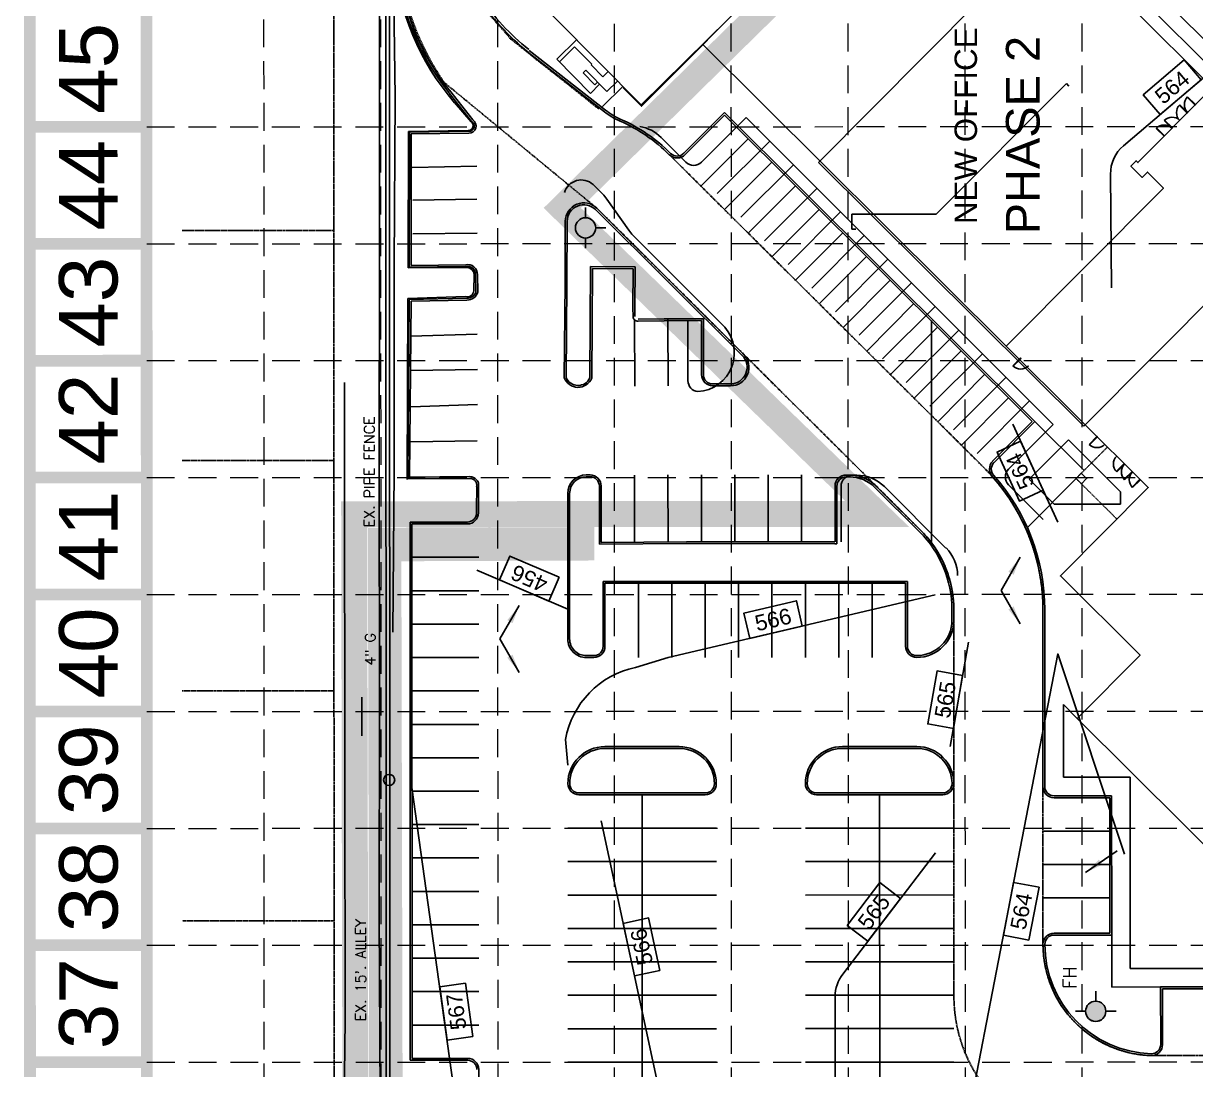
# Model space of a CAD drawing. Extents: x 4104 to 5368, y 3888 to 5908.
# Drawn here: x 4103.9 to 4419.7, y 5053.6 to 5335.4 of the extents above; entities that cross this region are included whole.
import ezdxf
from ezdxf.enums import TextEntityAlignment as Align

# ---------------------------------------------------------------- set-up
doc = ezdxf.new("R2010")
doc.units = 0
doc.header["$LTSCALE"] = 0.4
doc.header["$MEASUREMENT"] = 0
for name, pattern in [('DASHED', [0.75, 0.5, -0.25]), ('HIDDEN', [0.375, 0.25, -0.125]), ('MEDDASH', [1, 0.75, -0.25]), ('PHANTOM', [2.5, 1.25, -0.25, 0.25, -0.25, 0.25, -0.25])]:
    doc.linetypes.add(name, pattern=pattern)
doc.layers.get('0').update_dxf_attribs({"linetype": 'CONTINUOUS'})
for name, color, linetype in [('ADJOINERS', 7, 'PHANTOM'), ('BASE', 7, 'CONTINUOUS'), ('BLDG', 3, 'CONTINUOUS'), ('BLDGE', 6, 'CONTINUOUS'), ('BORDER', 4, 'CONTINUOUS'), ('BOUNDARY', 1, 'CONTINUOUS'), ('CANOPY', 5, 'HIDDEN'), ('COL', 7, 'CONTINUOUS'), ('DOOR', 2, 'CONTINUOUS'), ('ECURB', 5, 'CONTINUOUS'), ('EFNC', 2, 'FENCE'), ('EFNC2', 2, 'PIPEFENCE'), ('EGAS', 2, 'CONTINUOUS'), ('EUTIL', 2, 'CONTINUOUS'), ('FH', 7, 'CONTINUOUS'), ('FIGURE', 7, 'CONTINUOUS'), ('FIRELANE', 2, 'MEDDASH'), ('FLOW', 7, 'CONTINUOUS'), ('GRID', 254, 'HIDDEN'), ('LIMITS OF DISTURBANCE', 1, 'HIDDEN'), ('PC', 35, 'CONTINUOUS'), ('PCURB', 6, 'CONTINUOUS'), ('PHASE', 1, 'CONTINUOUS'), ('PHASE2', 5, 'CONTINUOUS'), ('PSW', 7, 'CONTINUOUS'), ('SAWCUT', 2, 'CONTINUOUS'), ('SILT FENCE', 200, 'CONTINUOUS'), ('STRIPE', 2, 'CONTINUOUS'), ('STRIPEE', 5, 'CONTINUOUS')]:
    doc.layers.add(name, color=color, linetype=linetype)
doc.styles.get("Standard").update_dxf_attribs({"font": 'ARIAL.TTF'})
doc.styles.add('TEXT100', font='simplex.shx', dxfattribs={"height": 1.76})
doc.styles.add('TEXT80', font='simplex.shx', dxfattribs={"height": 1.4})
doc.linetypes.add('FENCE', pattern='A,0.5,-0.2,["X",Standard,S=0.1,R=0,X=-0.1,Y=-0.05],-0.2', length=0.9)
doc.linetypes.add('PIPEFENCE', pattern='A,0.15,-0.0125,["///",Standard,S=0.03,R=0,X=0.0112,Y=-0.017],-0.13,0.025', length=0.3175)
doc.dimstyles.get("Standard").update_dxf_attribs({"dimtxt": 0.18, "dimasz": 0.18, "dimexe": 0.18, "dimexo": 0.0625, "dimgap": 0.09, "dimtad": 0, "dimtih": 1, "dimtoh": 1, "dimdec": 4, "dimzin": 0, "dimdsep": 46, "dimtxsty": 'Standard', "dimcen": 0.09, "dimadec": 0, "dimazin": 0, "dimtfac": 1, "dimtdec": 4, "dimtofl": 0, "dimtmove": 0, "dimatfit": 3, "dimfxl": 0, "dimtolj": 1, "dimtzin": 0, "dimarcsym": 0})

# ---------------------------------------------------------------- blocks, each defined once
blk = doc.blocks.new('FP')
at = {"linetype": 'Continuous'}
for p, q in [((0, 0.0547), (0, 0.1094)), ((-0.1094, 0), (-0.0547, 0)), ((0.0547, 0), (0.1094, 0))]:
    blk.add_line(p, q, dxfattribs=at)
blk.add_circle((0, 0), 0.0547, dxfattribs=at)
blk = doc.blocks.new('pdss02')
at = {"color": 0, "linetype": 'ByBlock'}
for p, q in [((0, 0.5), (0, 0)), ((0, 0), (0.03, 0)), ((0.03, 0.499), (0.03, 0)), ((0.97, 0.499), (0.97, 0)), ((0.97, 0), (1, 0)), ((1, 0.5), (1, 0))]:
    blk.add_line(p, q, dxfattribs=at)
for centre, start, end in [((0, 0), 0, 90), ((1, 0), 90, 180)]:
    blk.add_arc(centre, 0.5, start, end, dxfattribs=at)
blk = doc.blocks.new('pdss01')
at = {"color": 0, "linetype": 'ByBlock'}
for p, q in [((0, 0), (0, 1)), ((0, 0), (0.06, 0)), ((0.06, 0), (0.06, 1))]:
    blk.add_line(p, q, dxfattribs=at)
blk.add_arc((0, 0), 1, 0, 90, dxfattribs=at)

msp = doc.modelspace()

# ---------------------------------------------------------------- linework, layer by layer
at = {"layer": 'ADJOINERS', "color": 253}
for p, q in [((4187.6, 5015.63), (4187.44, 5723.64)), ((4187.54, 5279.63), (4146.67, 5279.62)), ((4187.55, 5217.63), (4146.68, 5217.62)), ((4187.57, 5155.63), (4146.7, 5155.62)), ((4187.58, 5093.63), (4146.71, 5093.62))]:
    msp.add_line(p, q, dxfattribs=at)
at = {"layer": 'BASE', "const_width": 3.15}
for points in [[(5365.93, 3890.34), (5365.48, 5906.33), (4105.48, 5906.05), (4105.93, 3890.05)], [(5334.43, 3921.76), (5334.05, 5874.92), (4136.97, 5874.61), (4137.37, 3921.89)]]:
    msp.add_lwpolyline(points, close=True, dxfattribs=at)
for points in [[(4137.11, 5307.56), (4105.61, 5307.55)], [(4137.12, 5276.06), (4105.62, 5276.05)], [(4137.13, 5244.56), (4105.63, 5244.55)], [(4137.13, 5213.06), (4105.63, 5213.05)], [(4137.14, 5181.56), (4105.64, 5181.55)], [(4137.15, 5150.06), (4105.65, 5150.05)], [(4137.15, 5118.56), (4105.65, 5118.55)], [(4137.16, 5087.06), (4105.66, 5087.05)], [(4137.17, 5055.56), (4105.67, 5055.55)]]:
    msp.add_lwpolyline(points, dxfattribs=at)
at = {"layer": 'BLDG', "color": 7}
for p, q in [((4384.15, 5362.91), (4426.22, 5321.07)), ((4286.88, 5329.83), (4368.66, 5248.47))]:
    msp.add_line(p, q, dxfattribs=at)
msp.add_lwpolyline([(4422.72, 5316.6), (4404.14, 5297.94), (4403.67, 5298.41), (4402.26, 5296.99), (4405.33, 5293.93), (4406.74, 5295.35), (4411.04, 5291.07), (4368.66, 5248.47), (4406.94, 5210.38), (4383.26, 5186.57), (4404.75, 5165.2), (4387.82, 5148.18), (4446.11, 5090.19)], dxfattribs=at)
at = {"layer": 'BLDGE', "color": 7, "flags": 128}
msp.add_lwpolyline([(4305.78, 5348.53), (4270.31, 5313.44), (4224.49, 5359.74)], dxfattribs=at)
at = {"layer": 'BORDER', "color": 7}
for p, q in [((4381.69, 5360.43), (4445.02, 5297.43)), ((4361.23, 5341.28), (4318.14, 5297.97)), ((4318.14, 5297.97), (4389.55, 5226.93)), ((4389.55, 5226.93), (4431.94, 5269.53))]:
    msp.add_line(p, q, dxfattribs=at)
msp.add_lwpolyline([(4378.71, 5421.24), (4378.84, 5367.49), (4383.8, 5362.56), (4364.75, 5343.43), (4359.67, 5348.47), (4359.67, 5349.06), (4306.05, 5348.92), (4270.44, 5313.12), (4265.44, 5318.09)], dxfattribs=at)
at = {"layer": 'BOUNDARY', "color": 7}
msp.add_line((4202.64, 4833.31), (4202.44, 5723.64), dxfattribs=at)
msp.add_circle((4202.43, 5131.61), 1.5, dxfattribs=at)
at = {"layer": 'CANOPY', "color": 7}
for q in [(4395.96, 5221.31), (4398.48, 5201.88)]:
    msp.add_line((4387.49, 5212.81), q, dxfattribs=at)
at = {"layer": 'COL'}
msp.add_lwpolyline([(4388.9, 5214.23), (4390.32, 5212.81), (4388.91, 5211.4), (4387.49, 5212.81)], close=True, dxfattribs=at)
at = {"layer": 'ECURB', "color": 7}
for p, q in [((4199.86, 5338.28), (4199.87, 5275.34)), ((4260.42, 5311.64), (4239.83, 5327.7)), ((4260.73, 5312.03), (4240.14, 5328.1)), ((4224.62, 5309.02), (4218.62, 5316.67)), ((4224.96, 5309.4), (4219.01, 5316.98)), ((4224.48, 5308.94), (4220.07, 5314.07)), ((4207.55, 5269.53), (4207.6, 5306.32)), ((4207.6, 5306.32), (4223.76, 5306.53)), ((4207.82, 5269.74), (4207.87, 5306.14)), ((4207.87, 5306.14), (4223.87, 5306.35)), ((4208.32, 5270.24), (4208.37, 5305.65)), ((4208.37, 5305.65), (4223.87, 5305.85)), ((4249.88, 5282.08), (4249.82, 5265.41)), ((4250.38, 5282.08), (4250.32, 5265.41)), ((4199.87, 5275.34), (4199.77, 5214.28)), ((4223.06, 5270.42), (4208.32, 5270.24)), ((4223.5, 5269.7), (4207.55, 5269.53)), ((4223.12, 5269.92), (4207.82, 5269.74)), ((4225.27, 5263.36), (4225.35, 5267.76)), ((4225.79, 5263.14), (4225.72, 5267.76)), ((4226.3, 5263.08), (4226.22, 5267.75)), ((4256.5, 5239.95), (4256.7, 5269.89)), ((4256.7, 5269.89), (4268.69, 5269.83)), ((4257, 5239.84), (4257.19, 5269.39)), ((4257.19, 5269.39), (4268.18, 5269.33)), ((4268.18, 5269.33), (4268.12, 5258.78)), ((4268.69, 5269.83), (4268.62, 5258.78)), ((4249.82, 5265.41), (4249.6, 5239.96)), ((4250.32, 5265.41), (4250.1, 5240.05)), ((4207.32, 5212.55), (4207.42, 5261.32)), ((4207.42, 5261.32), (4223.01, 5261.82)), ((4207.45, 5212.68), (4207.83, 5261.04)), ((4207.83, 5261.04), (4223.39, 5261.4)), ((4208.33, 5260.55), (4223.39, 5260.9)), ((4207.95, 5213.18), (4208.33, 5260.55)), ((4268.12, 5258.78), (4268.14, 5256.46)), ((4268.62, 5258.78), (4268.64, 5256.46)), ((4269.54, 5255.72), (4276.52, 5255.83)), ((4269.54, 5255.72), (4269.54, 5255.72)), ((4269.55, 5255.22), (4276.52, 5255.33)), ((4276.52, 5255.83), (4287.08, 5255.84)), ((4276.52, 5255.33), (4286.58, 5255.34)), ((4199.77, 5214.28), (4199.79, 5152.97)), ((4224.2, 5212.83), (4207.45, 5212.68)), ((4224.2, 5213.33), (4207.95, 5213.18)), ((4226, 5204.58), (4226.01, 5210.62)), ((4226.5, 5204.58), (4226.51, 5210.58)), ((4282.51, 5195.26), (4259.06, 5195.09)), ((4282.5, 5195.76), (4259.56, 5195.59)), ((4322.51, 5195.75), (4282.5, 5195.76)), ((4322.51, 5195.25), (4282.51, 5195.26)), ((4323.06, 5195.25), (4322.51, 5195.25)), ((4199.79, 5152.97), (4199.74, 5094.44)), ((4199.74, 5094.44), (4200.19, 5021.29))]:
    msp.add_line(p, q, dxfattribs=at)
msp.add_lwpolyline([(4180.06, 5005.91), (4180.06, 5005.91, 0.397194), (4189.97, 5015.13), (4189.97, 5015.13), (4190.61, 5066.97), (4190.47, 5132.02), (4190.45, 5158.8), (4190.4, 5194.23), (4190.41, 5238.69)], format="xyb", dxfattribs=at)
for centre, radius, start, end in [((4270.22, 5357.71), 66.49, 183.9195, 221.0272), ((4268.43, 5357.44), 64.36, 183.6039, 219.2973), ((4268.43, 5357.44), 63.86, 183.6177, 219.3019), ((4284.35, 5382.41), 70.53, 214.5791, 230.8665), ((4278.75, 5377.19), 62.27, 213.8292, 231.5546), ((4272.73, 5327.4), 20, 232.0372, 246.1925), ((4272.73, 5327.4), 19.5, 232.0372, 246.1925), ((4223.75, 5307.85), 1.31, 270.4723, 56.0293), ((4223.93, 5307.78), 1.92, 268.1003, 57.6699), ((4223.93, 5307.78), 1.42, 267.6691, 60.885), ((4223.58, 5267.83), 2.64, 358.3569, 101.2845), ((4223.58, 5267.83), 2.14, 358.0755, 102.4608), ((4223.25, 5267.6), 2.11, 4.2977, 83.3384), ((4223.48, 5263.55), 1.79, 254.5261, 354.0834), ((4223.5, 5263.79), 2.39, 267.553, 344.3635), ((4223.5, 5263.79), 2.89, 267.8972, 345.8723), ((4269.38, 5256.45), 1.24, 179.4403, 277.7435), ((4253.32, 5241.34), 3.97, 200.395, 337.8329), ((4253.32, 5241.34), 3.47, 201.8681, 336.2952), ((4224.19, 5210.98), 2.35, 350.1199, 89.6659), ((4224.19, 5210.98), 1.85, 348.865, 89.5579)]:
    msp.add_arc(centre, radius, start, end, dxfattribs=at)
at = {"layer": 'EFNC', "color": 253, "flags": 128}
msp.add_lwpolyline([(4203.44, 5171.45), (4203.44, 5171.45), (4203.78, 5214.93), (4203.76, 5270.23), (4204.09, 5315.67), (4203.54, 5354.45), (4203.77, 5403.13), (4203.74, 5454.31), (4204.29, 5490.36)], dxfattribs=at)
at = {"layer": 'EGAS', "color": 254}
msp.add_line((4201.65, 4808.92), (4201.44, 5723.64), dxfattribs=at)
at = {"layer": 'EUTIL', "color": 7}
for p, q in [((4247.58, 5325.75), (4252.91, 5331.02)), ((4248.28, 5325.04), (4252.4, 5329.12)), ((4252.4, 5329.12), (4257.04, 5324.43)), ((4256.65, 5316.58), (4247.58, 5325.75)), ((4257.04, 5324.43), (4256.83, 5324.22)), ((4256.83, 5324.22), (4260, 5321.02)), ((4255.41, 5322.81), (4254.7, 5322.11)), ((4254.7, 5322.11), (4257.86, 5318.91)), ((4261.11, 5317.05), (4255.41, 5322.81)), ((4261.42, 5322.42), (4260, 5321.02)), ((4259.14, 5319.04), (4256.65, 5316.58)), ((4257.86, 5318.91), (4258.58, 5319.61)), ((4259.91, 5313.05), (4265.34, 5318.46)), ((4263.95, 5319.86), (4261.11, 5317.05))]:
    msp.add_line(p, q, dxfattribs=at)
at = {"layer": 'FH', "color": 7, "const_width": 2.73, "flags": 128}
msp.add_lwpolyline([(4391.41, 5069.26, 1), (4394.15, 5069.27, 1)], format="xyb", close=True, dxfattribs=at)
at = {"layer": 'FH', "color": 7}
msp.add_circle((4392.78, 5069.27), 2.73, dxfattribs=at)
at = {"layer": 'FIGURE', "flags": 128}
msp.add_lwpolyline([(4273.39, 5255.8), (4273.39, 5255.8)], dxfattribs=at)
at = {"layer": 'FIRELANE', "color": 7}
for p, q in [((4235.33, 5331.09), (4227.84, 5339.66)), ((4258.92, 5312.38), (4235.33, 5331.09)), ((4258.41, 5285.61), (4217.03, 5319.7)), ((4217.03, 5319.7), (4217.18, 5319.57)), ((4362.65, 5215.76), (4277.92, 5300.04)), ((4345.72, 5198.75), (4261, 5283.03)), ((4354.59, 5073.31), (4354.56, 5177.48)), ((4378.58, 5087.32), (4378.56, 5177.49)), ((4570.11, 5057.36), (4408.59, 5057.33))]:
    msp.add_line(p, q, dxfattribs=at)
for centre, radius, start, end in [((4276.04, 5360.11), 71.47, 185.4495, 214.564), ((4324.56, 5177.48), 54, 0.0128, 45.1487), ((4324.56, 5177.48), 30, 0.0128, 45.1487), ((4408.58, 5087.33), 30, 180.0128, 270.0128), ((4394.59, 5073.32), 40, 180.0128, 270.0128)]:
    msp.add_arc(centre, radius, start, end, dxfattribs=at)
at = {"layer": 'GRID', "color": 252, "linetype": 'HIDDEN', "lineweight": 0, "ltscale": 75}
for p, q in [((4169.02, 3922.73), (4168.59, 5875.73)), ((4200.52, 3922.73), (4200.09, 5875.73)), ((4232.02, 3922.74), (4231.59, 5875.74)), ((4263.42, 3921.59), (4262.99, 5874.59)), ((4294.92, 3921.6), (4294.49, 5874.6)), ((4326.42, 3921.6), (4325.99, 5874.6)), ((4357.92, 3921.61), (4357.49, 5874.61)), ((4389.42, 3921.62), (4388.99, 5874.62)), ((4137.11, 5307.56), (5239.75, 5307.81)), ((4137.12, 5276.06), (5239.76, 5276.31)), ((4137.13, 5244.56), (5239.77, 5244.81)), ((4137.13, 5213.06), (5239.77, 5213.31)), ((4137.14, 5181.56), (5239.78, 5181.81)), ((4137.15, 5150.06), (5239.79, 5150.31)), ((4137.15, 5118.56), (5239.79, 5118.81)), ((4137.16, 5087.06), (5239.8, 5087.31)), ((4137.17, 5055.56), (5239.81, 5055.81))]:
    msp.add_line(p, q, dxfattribs=at)
at = {"layer": 'LIMITS OF DISTURBANCE', "color": 1, "linetype": 'DASHED', "ltscale": 150, "const_width": 7}
msp.add_lwpolyline([(4486.63, 4292.33), (4486.27, 4138.12), (4510.85, 4138.36), (4858.8, 4142.92), (4857.19, 4267.32), (4935.33, 4267.17), (4935.33, 4298.98), (4845.33, 4299.77), (4844.96, 4402.62), (4856.59, 4415.29), (4642.8, 4631.28), (4977.39, 4972.12), (4461.46, 5478.06), (4408.44, 5453.39), (4400.98, 5414.29), (4393.81, 5382.15), (4357.89, 5343.95), (4308.39, 5343.98), (4249.06, 5285.71), (4333.89, 5203.27), (4193, 5203.18), (4193.76, 4829.67), (4475.02, 4830.75)], dxfattribs=at)
at = {"layer": 'PC', "color": 35}
for p, q in [((4382.56, 5201.02), (4370.43, 5227.47)), ((4250.56, 5177.58), (4226.06, 5188.11)), ((4353.57, 5140.61), (4358.49, 5168.75)), ((4223.6, 5021.58), (4208.57, 5129.58))]:
    msp.add_line(p, q, dxfattribs=at)
for points in [[(4463.01, 5326.15), (4438.58, 5330.34, 0.22218), (4430.41, 5328.1), (4400.28, 5302.47, 0.222059), (4396.76, 5294.78), (4397.01, 5264.16)], [(4250.57, 5135.59), (4249.94, 5142.46, -0.305329), (4268.77, 5161.94), (4277.57, 5164.59), (4349.56, 5181.44)], [(4588.61, 4985.64), (4573.3, 4976.3, -0.078263), (4567.55, 4973.92), (4513.56, 4960.97, -0.119621), (4499.41, 4961), (4385.77, 4988.9, -0.28655), (4363.95, 5017.3), (4358.59, 5041.61), (4382.57, 5165.55), (4400.58, 5111.62)], [(4339.46, 5012.61), (4324.41, 5034.01, -0.154302), (4322.59, 5039.76), (4322.59, 5073.22, -0.164329), (4324.63, 5079.29), (4349.58, 5112.01)]]:
    msp.add_lwpolyline(points, format="xyb", dxfattribs=at)
for points in [[(4410.12, 5310.84), (4421.17, 5320.24), (4416.63, 5325.57), (4405.59, 5316.17)], [(4378.6, 5209.66), (4372.55, 5222.84), (4366.19, 5219.92), (4372.23, 5206.74)], [(4248.22, 5186.21), (4234.9, 5191.93), (4232.14, 5185.5), (4245.46, 5179.77)], [(4299.61, 5169.75), (4313.72, 5173.05), (4312.13, 5179.87), (4298.01, 5176.56)], [(4354.43, 5145.5), (4356.92, 5159.78), (4350.03, 5160.99), (4347.53, 5146.7)], [(4331.4, 5088.17), (4340.19, 5099.7), (4334.62, 5103.94), (4325.83, 5092.41)], [(4374.78, 5088.45), (4377.54, 5102.68), (4370.66, 5104.01), (4367.91, 5089.77)], [(4275.38, 5080.26), (4272.34, 5094.44), (4265.5, 5092.97), (4268.54, 5078.8)], [(4224.98, 5062.48), (4222.98, 5076.84), (4216.04, 5075.87), (4218.04, 5061.51)]]:
    msp.add_lwpolyline(points, close=True, dxfattribs=at)
msp.add_lwpolyline([(4292.98, 5012.59), (4277.59, 5036.59), (4259.58, 5120.59)], dxfattribs=at)
at = {"layer": 'PCURB', "color": 7}
for p, q in [((4281.8, 5300.42), (4292.73, 5311.41)), ((4376.39, 5228.19), (4292.73, 5311.41)), ((4282.15, 5300.07), (4292.73, 5310.7)), ((4375.68, 5228.19), (4292.73, 5310.7)), ((4297.54, 5245.97), (4258.05, 5285.25)), ((4297.89, 5246.33), (4258.41, 5285.61)), ((4286.58, 5240.78), (4286.58, 5255.34)), ((4287.08, 5240.78), (4287.08, 5255.84)), ((4294.37, 5238.28), (4289.58, 5238.28)), ((4294.37, 5237.78), (4289.58, 5237.78)), ((4365.02, 5217.48), (4375.68, 5228.19)), ((4365.38, 5217.12), (4376.39, 5228.19)), ((4256.55, 5213.79), (4255.55, 5213.79)), ((4326.51, 5213.75), (4325.56, 5213.75)), ((4256.55, 5213.29), (4255.55, 5213.29)), ((4259.06, 5195.09), (4259.06, 5210.79)), ((4259.56, 5195.59), (4259.56, 5210.79)), ((4322.56, 5210.75), (4322.56, 5195.75)), ((4323.06, 5210.77), (4323.06, 5195.25)), ((4326.51, 5213.25), (4325.56, 5213.25)), ((4345.37, 5198.39), (4333.21, 5210.49)), ((4345.72, 5198.75), (4333.56, 5210.84)), ((4250.56, 5169.59), (4250.56, 5208.79)), ((4251.06, 5169.59), (4251.06, 5208.79)), ((4226, 5203.58), (4226, 5204.58)), ((4226.5, 5203.58), (4226.5, 5204.58)), ((4208.09, 5056.08), (4208.06, 5201.08)), ((4223.5, 5201.08), (4208.06, 5201.08)), ((4208.59, 5056.58), (4208.56, 5200.58)), ((4223.5, 5200.58), (4208.56, 5200.58)), ((4342.06, 5185.11), (4260.06, 5185.09)), ((4260.07, 5167.59), (4260.06, 5185.09)), ((4342.06, 5185.11), (4342.07, 5167.61)), ((4341.56, 5184.61), (4260.56, 5184.59)), ((4260.57, 5167.59), (4260.56, 5184.59)), ((4341.56, 5184.61), (4341.57, 5167.61)), ((4354.06, 5174.61), (4354.06, 5177.48)), ((4354.56, 5174.61), (4354.56, 5177.48)), ((4378.57, 5129.82), (4378.56, 5177.49)), ((4379.07, 5129.82), (4379.06, 5177.49)), ((4257.57, 5165.09), (4255.57, 5165.09)), ((4257.57, 5164.59), (4255.57, 5164.59)), ((4280.57, 5140.59), (4260.57, 5140.59)), ((4280.57, 5140.09), (4260.57, 5140.09)), ((4344.57, 5140.61), (4324.57, 5140.6)), ((4344.57, 5140.11), (4324.57, 5140.1)), ((4287.57, 5128.09), (4253.57, 5128.09)), ((4287.57, 5127.59), (4253.57, 5127.59)), ((4351.57, 5128.11), (4317.57, 5128.1)), ((4351.57, 5127.61), (4317.57, 5127.6)), ((4381.57, 5127.32), (4397.07, 5127.32)), ((4381.57, 5126.82), (4396.57, 5126.82)), ((4396.58, 5090.32), (4396.57, 5126.82)), ((4397.08, 5089.82), (4397.07, 5127.32)), ((4381.58, 5090.32), (4396.58, 5090.32)), ((4381.58, 5089.82), (4397.08, 5089.82)), ((4455.78, 5075.84), (4410.28, 5075.83)), ((4410.29, 5060.34), (4410.28, 5075.83)), ((4455.78, 5075.34), (4410.78, 5075.33)), ((4410.79, 5060.34), (4410.78, 5075.33)), ((4223.59, 5056.08), (4208.09, 5056.08)), ((4223.59, 5056.58), (4208.59, 5056.58)), ((4226.59, 5053.58), (4226.59, 5050.58))]:
    msp.add_line(p, q, dxfattribs=at)
for centre, radius, start, end in [((4246.89, 5268.85), 44, 45.1736, 66.1925), ((4246.89, 5268.85), 44.5, 45.1736, 66.1925), ((4280.03, 5302.18), 3, 225.1736, 315.1487), ((4280.03, 5302.18), 2.5, 225.1736, 315.1487), ((4254.88, 5282.06), 5, 45.1487, 179.7974), ((4254.88, 5282.06), 4.5, 45.1487, 179.7974), ((4294.36, 5242.78), 5, 270.0128, 45.1487), ((4294.36, 5242.78), 4.5, 270.0128, 45.1487), ((4289.58, 5240.78), 3, 180.0128, 270.0128), ((4289.58, 5240.78), 2.5, 180.0128, 270.0128), ((4367.15, 5215.36), 3, 135.1487, 221.6549), ((4367.15, 5215.36), 2.5, 135.1487, 221.6549), ((4255.56, 5208.79), 5, 90.0128, 180.0128), ((4256.56, 5210.79), 3, 0.0128, 90.0128), ((4325.56, 5210.75), 3, 89.9938, 180.0128), ((4326.51, 5203.75), 10, 45.1487, 89.9938), ((4324.56, 5177.48), 54.5, 0.0128, 41.6549), ((4255.56, 5208.79), 4.5, 90.0128, 180.0128), ((4256.56, 5210.79), 2.5, 0.0128, 90.0128), ((4325.56, 5210.75), 2.5, 89.9938, 180.0128), ((4326.51, 5203.75), 9.5, 45.1487, 89.9938), ((4324.56, 5177.48), 54, 0.0128, 41.6549), ((4223.5, 5203.58), 3, 270.0128, 359.9735), ((4223.5, 5203.58), 2.5, 270.0128, 359.9735), ((4324.56, 5177.48), 29.5, 0.0128, 45.1487), ((4324.56, 5177.48), 30, 0.0128, 45.1487), ((4344.56, 5174.61), 10, 270.0128, 0.0128), ((4344.56, 5174.61), 9.5, 270.0128, 0.0128), ((4255.56, 5169.59), 5, 180.0128, 270.0128), ((4255.56, 5169.59), 4.5, 180.0128, 270.0128), ((4257.57, 5167.59), 2.5, 270.0128, 0.0128), ((4257.57, 5167.59), 3, 270.0128, 0.0128), ((4344.57, 5167.61), 3, 180.0128, 270.0128), ((4344.57, 5167.61), 2.5, 180.0128, 270.0128), ((4260.57, 5130.59), 10, 90.0128, 180.0128), ((4260.57, 5130.59), 9.5, 90.0128, 180.0128), ((4280.57, 5130.59), 10, 0.0128, 90.0128), ((4280.57, 5130.59), 9.5, 0.0128, 90.0128), ((4324.57, 5130.6), 10, 90.0128, 180.0128), ((4324.57, 5130.6), 9.5, 90.0128, 180.0128), ((4344.57, 5130.61), 10, 0.0128, 90.0128), ((4344.57, 5130.61), 9.5, 0.0128, 90.0128), ((4253.57, 5130.59), 3, 180.0128, 270.0128), ((4253.57, 5130.59), 2.5, 180.0128, 270.0128), ((4287.57, 5130.59), 3, 270.0128, 0.0128), ((4287.57, 5130.59), 2.5, 270.0128, 0.0128), ((4317.57, 5130.6), 3, 180.0128, 270.0128), ((4317.57, 5130.6), 2.5, 180.0128, 270.0128), ((4351.57, 5130.61), 3, 270.0128, 0.0128), ((4351.57, 5130.61), 2.5, 270.0128, 0.0128), ((4381.57, 5129.82), 3, 180.0128, 270.0128), ((4381.57, 5129.82), 2.5, 180.0128, 270.0128), ((4381.58, 5087.32), 3, 90.0128, 180.0128), ((4408.58, 5087.33), 30, 180.0128, 268.3118), ((4381.58, 5087.32), 2.5, 90.0128, 180.0128), ((4408.58, 5087.33), 29.5, 180.0128, 268.3118), ((4407.79, 5060.34), 3, 268.3118, 0.0128), ((4407.79, 5060.34), 2.5, 268.3118, 0.0128), ((4223.59, 5053.58), 3, 0.0128, 90.0128), ((4223.59, 5053.58), 2.5, 0.0128, 90.0128)]:
    msp.add_arc(centre, radius, start, end, dxfattribs=at)
at = {"layer": 'PHASE2', "color": 7}
for p, q in [((4394.87, 5358.2), (4442.97, 5310.1)), ((4298.61, 5310.08), (4286.59, 5298.06)), ((4381.35, 5227.35), (4298.61, 5310.08)), ((4282.35, 5298.06), (4275.71, 5304.69)), ((4304.98, 5303.71), (4290.84, 5289.57)), ((4311.34, 5297.35), (4297.2, 5283.21)), ((4257.37, 5292.05), (4259.94, 5289.48)), ((4317.71, 5290.99), (4303.56, 5276.84)), ((4261.11, 5288.09), (4266.98, 5279.72)), ((4324.07, 5284.62), (4309.93, 5270.48)), ((4292.35, 5254.12), (4268.15, 5278.32)), ((4330.43, 5278.26), (4316.29, 5264.12)), ((4336.8, 5271.89), (4322.66, 5257.75)), ((4343.16, 5265.53), (4329.02, 5251.39)), ((4349.53, 5259.17), (4335.38, 5245.02)), ((4282.93, 5239.19), (4282.9, 5255.24)), ((4355.89, 5252.8), (4341.75, 5238.66)), ((4362.25, 5246.44), (4348.11, 5232.3)), ((4368.62, 5240.07), (4354.48, 5225.93)), ((4374.98, 5233.71), (4360.84, 5219.57)), ((4381.35, 5227.35), (4369.33, 5215.33)), ((4385.43, 5223.26), (4374.83, 5212.65)), ((4399.49, 5209.2), (4385.43, 5223.26)), ((4327.18, 5213.7), (4328.41, 5213.7)), ((4324.18, 5210.7), (4324.21, 5195.76)), ((4352.42, 5194.05), (4335.84, 5210.63)), ((4369.33, 5211.08), (4378.65, 5201.75)), ((4374.83, 5212.65), (4381.6, 5205.87)), ((4399.49, 5205.87), (4399.49, 5209.2)), ((4381.6, 5205.87), (4399.49, 5205.87))]:
    msp.add_line(p, q, dxfattribs=at)
for centre, radius, start, end in [((4268.29, 5297.27), 10.5, 44.9999, 80.8674), ((4284.47, 5300.18), 3, 224.9999, 314.9999), ((4254.22, 5288.46), 4.78, 48.6847, 163.3528), ((4252.51, 5282.06), 10.5, 35.0233, 44.9999), ((4275.57, 5285.74), 10.5, 215.0233, 224.9999), ((4284.92, 5246.69), 10.5, 273.5926, 44.9999), ((4285.93, 5239.19), 3, 180.1296, 263.2757), ((4327.18, 5210.7), 3, 89.9999, 180.1334), ((4328.41, 5203.2), 10.5, 44.9999, 89.9999), ((4371.45, 5213.2), 3, 134.9999, 224.9999), ((4345.06, 5186.7), 10.5, 0.0128, 45.0128)]:
    msp.add_arc(centre, radius, start, end, dxfattribs=at)
at = {"layer": 'PSW', "color": 7}
for p, q in [((4389.66, 5214.98), (4376.39, 5228.19)), ((4374.37, 5199.61), (4387.49, 5212.81)), ((4384.07, 5132.32), (4384.07, 5151.92)), ((4387.82, 5148.18), (4384.07, 5151.92)), ((4384.07, 5132.32), (4402.07, 5132.33)), ((4402.08, 5080.83), (4402.07, 5132.33)), ((4397.08, 5089.82), (4397.09, 5075.82)), ((4449.78, 5080.84), (4402.08, 5080.83)), ((4410.28, 5075.83), (4397.09, 5075.82))]:
    msp.add_line(p, q, dxfattribs=at)
at = {"layer": 'SAWCUT', "color": 3}
for p, q in [((4384.87, 5319.25), (4349.84, 5284.04)), ((4385.58, 5318.54), (4384.87, 5319.25)), ((4327.11, 5283.99), (4349.84, 5284.04)), ((4327.12, 5280.01), (4327.11, 5283.99)), ((4328.12, 5280.01), (4327.12, 5280.01)), ((4348.56, 5195.8), (4348.55, 5255.4))]:
    msp.add_line(p, q, dxfattribs=at)
at = {"layer": 'SILT FENCE', "color": 200, "linetype": 'Continuous', "const_width": 9}
msp.add_lwpolyline([(4257.7, 5195.23), (4201.21, 5195), (4202.03, 4837.88), (4231.56, 4837.82)], dxfattribs=at)
at = {"layer": 'STRIPE', "color": 252}
for p, q in [((4286.42, 5291.59), (4299.11, 5304.36)), ((4292.8, 5285.25), (4305.49, 5298.01)), ((4299.18, 5278.9), (4311.87, 5291.66)), ((4305.56, 5272.55), (4318.25, 5285.31)), ((4311.94, 5266.21), (4324.63, 5278.97)), ((4318.32, 5259.86), (4331.01, 5272.62)), ((4324.7, 5253.51), (4337.4, 5266.27)), ((4331.08, 5247.16), (4343.78, 5259.92)), ((4337.46, 5240.82), (4350.16, 5253.58)), ((4343.84, 5234.47), (4356.54, 5247.23)), ((4350.22, 5228.12), (4362.92, 5240.88)), ((4356.6, 5221.77), (4369.3, 5234.53)), ((4226.56, 5191.58), (4208.56, 5191.58)), ((4226.56, 5182.58), (4208.56, 5182.58)), ((4269.56, 5184.59), (4269.57, 5164.59)), ((4278.56, 5184.59), (4278.57, 5164.59)), ((4287.56, 5184.59), (4287.57, 5164.59)), ((4296.56, 5184.6), (4296.57, 5164.6)), ((4305.56, 5184.6), (4305.57, 5164.6)), ((4314.56, 5184.6), (4314.57, 5164.6)), ((4323.56, 5184.6), (4323.57, 5164.6)), ((4332.56, 5184.6), (4332.57, 5164.6)), ((4226.56, 5173.58), (4208.56, 5173.58)), ((4226.57, 5164.58), (4208.57, 5164.58)), ((4226.57, 5155.58), (4208.57, 5155.58)), ((4226.57, 5146.58), (4208.57, 5146.58)), ((4226.57, 5137.58), (4208.57, 5137.58)), ((4226.57, 5128.58), (4208.57, 5128.58)), ((4270.6, 5019.59), (4270.57, 5127.59)), ((4334.6, 5019.6), (4334.57, 5127.6)), ((4226.58, 5119.58), (4208.58, 5119.58)), ((4290.58, 5118.59), (4250.58, 5118.59)), ((4354.58, 5118.61), (4314.58, 5118.6)), ((4378.58, 5117.82), (4396.58, 5117.82)), ((4226.58, 5110.58), (4208.58, 5110.58)), ((4290.58, 5109.59), (4250.58, 5109.59)), ((4354.58, 5109.61), (4314.58, 5109.6)), ((4378.58, 5108.82), (4396.58, 5108.82)), ((4226.58, 5101.58), (4208.58, 5101.58)), ((4290.58, 5100.59), (4250.58, 5100.59)), ((4354.58, 5100.61), (4314.58, 5100.6)), ((4378.58, 5099.82), (4396.58, 5099.82)), ((4226.58, 5092.58), (4208.58, 5092.58)), ((4290.58, 5091.59), (4250.58, 5091.59)), ((4354.58, 5091.61), (4314.58, 5091.6)), ((4226.58, 5083.58), (4208.58, 5083.58)), ((4290.58, 5082.59), (4250.58, 5082.59)), ((4354.58, 5082.61), (4314.58, 5082.6)), ((4226.59, 5074.58), (4208.59, 5074.58)), ((4290.59, 5073.59), (4250.59, 5073.59)), ((4354.59, 5073.61), (4314.59, 5073.6)), ((4226.59, 5065.58), (4208.59, 5065.58)), ((4290.59, 5064.59), (4250.59, 5064.59)), ((4354.59, 5064.61), (4314.59, 5064.6)), ((4354.59, 5055.61), (4314.59, 5055.6)), ((4290.59, 5055.59), (4250.59, 5055.59))]:
    msp.add_line(p, q, dxfattribs=at)
at = {"layer": 'STRIPEE', "color": 252}
for p, q in [((4208.64, 5296.64), (4226.04, 5296.92)), ((4208.8, 5287.77), (4226.02, 5288.03)), ((4208.8, 5287.77), (4208.8, 5287.77)), ((4208.8, 5278.77), (4226.14, 5278.92)), ((4208.8, 5278.77), (4208.8, 5278.77)), ((4268.59, 5237.71), (4268.54, 5255.64)), ((4277.59, 5237.74), (4277.54, 5255.66)), ((4208.29, 5251.14), (4226.13, 5251.73)), ((4208.29, 5251.14), (4208.29, 5251.14)), ((4208.22, 5241.9), (4226.21, 5242.2)), ((4208.22, 5241.9), (4208.22, 5241.9)), ((4208.29, 5232.12), (4226.2, 5232.75)), ((4208.29, 5232.12), (4208.29, 5232.12)), ((4208.17, 5222.69), (4226.14, 5222.96)), ((4208.17, 5222.69), (4208.17, 5222.69)), ((4268.55, 5213.75), (4268.56, 5195.77)), ((4277.55, 5213.76), (4277.56, 5195.77)), ((4286.55, 5213.76), (4286.56, 5195.77)), ((4295.55, 5213.76), (4295.56, 5195.77)), ((4304.55, 5213.76), (4304.56, 5195.77)), ((4313.55, 5213.76), (4313.56, 5195.78))]:
    msp.add_line(p, q, dxfattribs=at)

# ---------------------------------------------------------------- block references
at = {"layer": 'DOOR', "color": 7, "zscale": 0.08333333333333333}
for name, p, xscale, yscale, rotation in [('pdss01', (4419.66, 5313.53), -3, 3, 45.14871473894252), ('pdss02', (4417.54, 5311.41), -6, 6, 45.14871473894252), ('pdss01', (4411.2, 5305.03), 3, 3, 45.14871473894252), ('pdss01', (4372.56, 5245.3), -3.000000000000075, 3, 135.1487147389396), ('pdss01', (4393.12, 5224.14), -3.000000000000075, 3, 135.1487147389396), ('pdss01', (4400.56, 5216.73), 3.000000000000075, 3, 135.1487147389454), ('pdss01', (4402.69, 5214.61), 3.000000000000075, 3, 135.1487147389454), ('pdss01', (4404.82, 5212.5), 3.000000000000075, 3, 135.1487147389454)]:
    msp.add_blockref(name, p, dxfattribs=dict(at, xscale=xscale, yscale=yscale, rotation=rotation))
at = {"layer": 'FH', "color": 7, "xscale": 49.98857403987073, "yscale": 49.98857403987073, "zscale": 49.98857403987073}
for p, rotation in [((4255.34, 5280.33), 270.0127889907971), ((4392.78, 5069.27), 0.01278899079712557)]:
    msp.add_blockref('FP', p, dxfattribs=dict(at, rotation=rotation))

# ---------------------------------------------------------------- texts
at = {"layer": 'BASE'}
for s, p in [('45', (4121.36, 5323.31)), ('44', (4121.37, 5291.81)), ('43', (4121.37, 5260.31)), ('42', (4121.38, 5228.81)), ('41', (4121.39, 5197.31)), ('40', (4121.39, 5165.81)), ('39', (4121.4, 5134.31)), ('38', (4121.41, 5102.81)), ('37', (4121.41, 5071.31))]:
    msp.add_text(s, height=15.75, rotation=90.0128, dxfattribs=at).set_placement(p, align=Align.MIDDLE_CENTER)
at = {"layer": 'BLDG', "color": 7}
msp.add_text('NEW OFFICE', height=6.04, rotation=90.0128, dxfattribs=at).set_placement((4360.81, 5281.37))
at = {"layer": 'EFNC2', "color": 252, "style": 'TEXT80'}
for s, p in [('EX. PIPE FENCE', (4198.49, 5199.68)), ("EX. 15'. ALLEY", (4196.19, 5066.6))]:
    msp.add_text(s, height=2.8, rotation=90.0128, dxfattribs=at).set_placement(p)
at = {"layer": 'EGAS', "color": 254, "style": 'TEXT80'}
msp.add_text('4" G', height=2.8, rotation=90.0001, dxfattribs=at).set_placement((4198.74, 5162.43))
at = {"layer": 'FH', "color": 7, "style": 'TEXT100'}
msp.add_text('FH', height=3.52, rotation=90.0128, dxfattribs=at).set_placement((4387.57, 5075.38))
at = {"layer": 'PC', "color": 35}
for s, rotation, p in [('564', 40.3821, (4413.38, 5318.21)), ('564', 114.6328, (4372.39, 5214.79)), ('456', 156.741, (4240.18, 5185.85)), ('566', 13.1681, (4305.87, 5174.81)), ('565', 80.0846, (4352.23, 5153.24)), ('565', 52.6849, (4333.01, 5096.06)), ('564', 79.053, (4372.72, 5096.23)), ('566', 102.1075, (4270.44, 5086.62)), ('567', 97.92, (4220.51, 5069.18))]:
    msp.add_text(s, height=4.24, rotation=rotation, dxfattribs=at).set_placement(p, align=Align.MIDDLE_CENTER)
at = {"layer": 'PHASE', "color": 7}
msp.add_text('PHASE 2', height=9.06, rotation=90.0128, dxfattribs=at).set_placement((4377.67, 5278.6))

# ---------------------------------------------------------------- leaders
at = {"layer": 'FLOW'}
for points in [[(4372.46, 5191.61), (4367.27, 5182.61)], [(4372.47, 5173.62), (4367.27, 5182.61)], [(4237.47, 5178.58), (4232.27, 5169.58)], [(4237.47, 5160.59), (4232.27, 5169.58)], [(4195.08, 5153.87), (4195.08, 5143.49)], [(4390, 5106.63), (4398.55, 5112.52)]]:
    msp.add_leader(points, dimstyle='Standard', override={"dimasz": 5, "dimgap": 0.6, "dimtad": 1, "dimtih": 0, "dimtoh": 0, "dimdec": 1, "dimpost": "'", "dimtxsty": 'TEXT100', "dimcen": 0}, dxfattribs=at)

doc.saveas('drawing.dxf')
